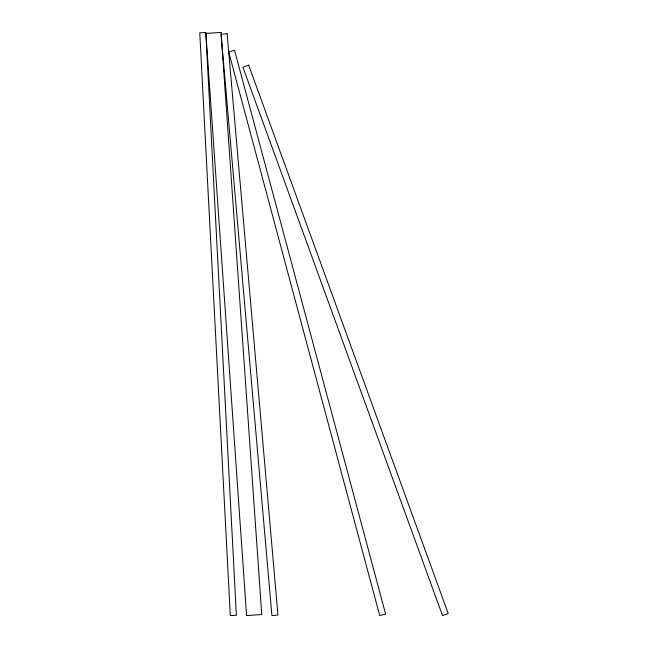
<?xml version="1.0" encoding="UTF-8"?>
<svg xmlns="http://www.w3.org/2000/svg" width="648" height="648" viewBox="0 0 648 648"><rect width="100%" height="100%" fill="white"/><g stroke="black" fill="none" stroke-linecap="round" stroke-linejoin="round"><path stroke-width="0.97" d="M248.646 65.156L242.927 67.23L442.519 615.6L448.23 613.518L248.646 65.156M234.568 50.35L228.695 51.921L379.728 615.6L385.601 614.029L234.568 50.35M227.1 33.728L221.049 34.263L271.909 615.6L277.968 615.074L227.1 33.728M221.049 32.4L205.886 33.461L246.596 615.6L261.752 614.539L221.049 32.4M205.837 32.522L199.77 32.837L230.307 615.6L236.382 615.284L205.837 32.522"/></g></svg>
